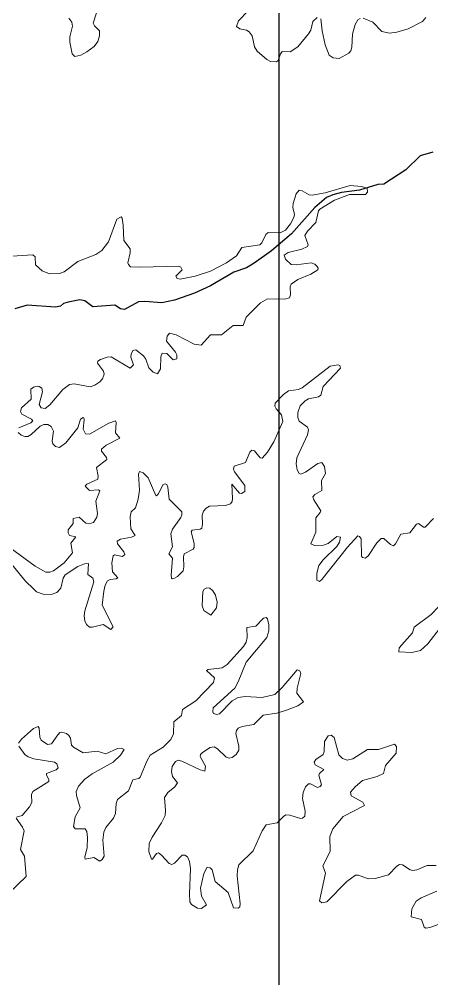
# Model space of a CAD drawing. Header units: feet. Extents: x -72 to 1107026, y -16 to 8357890.
# Drawn here: x 835999 to 846219, y 8208072 to 8231799 of the extents above; entities that cross this region are included whole.
import ezdxf

# ---------------------------------------------------------------- set-up
doc = ezdxf.new("R2010")
doc.units = ezdxf.units.FT
doc.header["$LTSCALE"] = 10
doc.header["$MEASUREMENT"] = 0
doc.layers.get('0').update_dxf_attribs({"linetype": 'CONTINUOUS'})
doc.layers.add('CURVAS_PERU_500_PSAD-18', color=23, linetype='CONTINUOUS', lineweight=5)
doc.layers.add('Hidrografia-IGN-RIOS', color=162, linetype='CONTINUOUS', lineweight=30)

msp = doc.modelspace()

# ---------------------------------------------------------------- linework, layer by layer
at = {"color": 1}
msp.add_lwpolyline([(842429, 8122447), (719447, 8122447), (719447, 8280092), (842429, 8280092)], close=True, dxfattribs=at)
msp.add_lwpolyline([(842429, 8122447), (719447, 8122447), (719447, 8280092), (842429, 8280092)], close=True, dxfattribs=at)
at = {"layer": 'CURVAS_PERU_500_PSAD-18'}
for points in [[(837913, 8231958), (837833, 8231698), (837865, 8231632), (837990, 8231513), (837990, 8231389), (837946, 8231246), (837855, 8231127), (837678, 8230989), (837523, 8230908), (837378, 8230875), (837311, 8230941), (837254, 8231235), (837254, 8231360)], [(843383, 8231845), (843275, 8231744), (843218, 8231528), (843167, 8231441), (842898, 8231113), (842710, 8230994), (842512, 8231001), (842468, 8230942), (842410, 8230777), (842371, 8230746), (842224, 8230755), (842135, 8230800), (841889, 8231012), (841827, 8231119), (841767, 8231387), (841696, 8231489), (841631, 8231526), (841460, 8231563), (841382, 8231617), (841427, 8231757), (841669, 8232006)], [(846072, 8231838), (845988, 8231746), (845636, 8231560), (845348, 8231477), (845174, 8231452), (844982, 8231495), (844758, 8231728), (844520, 8231824)], [(837254, 8231360), (837319, 8231627), (837303, 8231725), (837228, 8231824)], [(844445, 8231820), (844382, 8231781), (844324, 8231672), (844255, 8231431), (844240, 8231108), (844211, 8231013), (844162, 8230958), (843921, 8230827), (843775, 8230840), (843675, 8230913), (843576, 8231169), (843499, 8231510), (843466, 8231808)], [(835688, 8225931), (836335, 8225969), (836394, 8225924), (836400, 8225729), (836567, 8225580), (836750, 8225503), (836999, 8225513), (837117, 8225551), (837455, 8225807), (837896, 8225984), (838044, 8226077), (838209, 8226295), (838417, 8226857), (838523, 8226912), (838553, 8226877), (838577, 8226704), (838588, 8226329), (838749, 8226120), (838748, 8226021), (838692, 8225778), (838704, 8225730), (838758, 8225678), (839006, 8225664), (839956, 8225689), (840001, 8225670), (840034, 8225604), (839881, 8225444), (839914, 8225387), (839986, 8225373), (840355, 8225442), (840734, 8225568), (841133, 8225777), (841380, 8225946), (841515, 8226153), (841956, 8226221), (842010, 8226272), (842109, 8226474), (842166, 8226521), (842464, 8226517), (842596, 8226585), (842720, 8226742), (842800, 8226897), (842815, 8226970), (842775, 8227140), (842785, 8227239), (842856, 8227479), (842935, 8227572), (843007, 8227559), (843181, 8227460), (843254, 8227448), (843574, 8227506), (844199, 8227684), (844480, 8227665), (844620, 8227620), (844622, 8227523), (844577, 8227466), (844179, 8227465), (843806, 8227322), (843444, 8227102), (843414, 8227062), (843347, 8226772), (843136, 8226560), (843071, 8226454), (843153, 8226221), (843136, 8226176), (843001, 8226113), (842661, 8226033), (842563, 8225962), (842593, 8225868), (842735, 8225732), (842859, 8225723), (843230, 8225773), (843322, 8225738), (843378, 8225688), (843406, 8225646), (843392, 8225600), (843226, 8225494), (842901, 8225362), (842737, 8225250), (842713, 8225180), (842718, 8224980), (842691, 8224913), (842572, 8224879), (842148, 8224881), (841974, 8224784), (841622, 8224430), (841548, 8224225), (841301, 8224224), (841008, 8223995), (840736, 8223996), (840505, 8223739), (840335, 8223768), (839889, 8223993), (839721, 8224037), (839662, 8223960), (839651, 8223837), (839873, 8223570), (839903, 8223501), (839905, 8223403), (839814, 8223377), (839652, 8223532), (839541, 8223543), (839509, 8223453), (839500, 8223153), (839425, 8223027), (839314, 8223070), (839211, 8223179), (839134, 8223390), (839080, 8223473), (838886, 8223626), (838817, 8223607), (838772, 8223518), (838764, 8223444), (838828, 8223257), (838747, 8223168), (838278, 8223449), (838179, 8223443), (838016, 8223382), (837951, 8223343), (837940, 8223297), (838088, 8223097), (838104, 8223024), (838066, 8222907), (837998, 8222834), (837874, 8222750), (837756, 8222711), (837364, 8222783), (837242, 8222764), (837083, 8222644), (836761, 8222262), (836644, 8222172), (836547, 8222190), (836491, 8222270), (836577, 8222582), (836558, 8222676), (836497, 8222719), (836447, 8222722), (836351, 8222699), (836292, 8222653), (836300, 8222407), (836059, 8222193), (836030, 8222100), (836065, 8222036), (836307, 8221907), (836339, 8221870), (836285, 8221822), (835987, 8221698)], [(836352, 8217716), (836429, 8217643), (836592, 8217581), (836791, 8217571), (836930, 8217625), (837029, 8217734), (837087, 8217977), (837141, 8218060), (837454, 8218265), (837616, 8218330), (837714, 8218340), (837703, 8218068), (837821, 8217982), (837845, 8217889), (837624, 8217173), (837610, 8217049), (837626, 8216925), (837670, 8216836), (837743, 8216769), (837817, 8216766), (838082, 8216832), (838268, 8216709), (838330, 8216776), (838058, 8217310), (838096, 8217656), (838132, 8217802), (838187, 8217913), (838255, 8217944), (838404, 8217959), (838439, 8217988), (838308, 8218135), (838292, 8218359), (838325, 8218530), (838362, 8218559), (838557, 8218517), (838616, 8218560), (838594, 8218628), (838438, 8218823), (838423, 8218894), (838508, 8218943), (838778, 8218992), (838869, 8219031), (838766, 8219195), (838748, 8219494), (838771, 8219616), (838882, 8219715), (838950, 8219929), (838979, 8220152), (838953, 8220551), (838978, 8220618), (839067, 8220579), (839193, 8220458), (839380, 8220024), (839403, 8220016), (839438, 8220051), (839567, 8220293), (839611, 8220312), (839657, 8220294), (839684, 8220226), (839710, 8219930), (840028, 8219617), (840031, 8219543), (840004, 8219474), (839796, 8219192), (839751, 8219077), (839794, 8218756), (839702, 8218580), (839798, 8218475), (839760, 8218053), (839768, 8217979), (839784, 8217961), (839833, 8217969), (839919, 8218019), (840058, 8218161), (840078, 8218258), (840066, 8218508), (840087, 8218579), (840305, 8218696), (840335, 8218735), (840333, 8218834), (840260, 8219123), (840283, 8219165), (840481, 8219188), (840521, 8219217), (840541, 8219314), (840533, 8219538), (840563, 8219633), (840627, 8219710), (840714, 8219757), (841112, 8219777), (841230, 8219816), (841272, 8219877), (841284, 8219951), (841265, 8220300), (841456, 8220083), (841504, 8220075), (841589, 8220121), (841586, 8220268), (841329, 8220606), (841305, 8220676), (841323, 8220746), (841605, 8220842), (841708, 8221094), (841758, 8221144), (841830, 8221127), (841971, 8220952), (842015, 8220943), (842145, 8221095), (842302, 8221350), (842532, 8221848), (842499, 8222017), (842361, 8222162), (842333, 8222231), (842342, 8222304), (842547, 8222522), (842671, 8222606), (842917, 8222645), (843007, 8222687), (843702, 8223218), (843895, 8223256), (843940, 8223238), (843959, 8223168), (843525, 8222720), (843472, 8222504), (843413, 8222461), (843168, 8222410), (843080, 8222366), (842960, 8222239), (842901, 8222076), (842903, 8221951), (842937, 8221858), (843136, 8221708), (843166, 8221642), (843137, 8221521), (842876, 8220954), (842861, 8220805), (842886, 8220658), (842933, 8220570), (842975, 8220548), (843088, 8220601), (843396, 8220814), (843492, 8220840), (843557, 8220739), (843583, 8220566), (843490, 8220394), (843495, 8220145), (843319, 8220045), (843275, 8219986), (843294, 8219915), (843471, 8219644), (843457, 8219598), (843344, 8219468), (843350, 8219119), (843224, 8218823), (843311, 8218782), (843534, 8218798), (843653, 8218837), (843864, 8219011), (843957, 8218989), (843931, 8218869), (843869, 8218761), (843527, 8218432), (843421, 8218294), (843374, 8218100), (843372, 8217925), (843436, 8217898), (843494, 8217946), (844132, 8218748), (844384, 8219025), (844430, 8219009), (844471, 8218948), (844474, 8218524), (844504, 8218487), (844577, 8218474), (844652, 8218537), (844856, 8218851), (844961, 8218957), (845032, 8218958), (845199, 8218808), (845267, 8218780), (845322, 8218828), (845453, 8219067), (845672, 8219101), (845841, 8219315), (845888, 8219326), (846009, 8219239), (846056, 8219236), (846260, 8219455)], [(835975, 8221577), (836045, 8221510), (836140, 8221480), (836214, 8221483), (836300, 8221534), (836521, 8221736), (836612, 8221775), (836711, 8221780), (836793, 8221725), (836852, 8221616), (836817, 8221370), (836829, 8221297), (836902, 8221230), (836997, 8221205), (837153, 8221328), (837455, 8221695), (837522, 8221909), (837580, 8221949), (837603, 8221939), (837608, 8221890), (837583, 8221666), (837644, 8221543), (837739, 8221539), (838216, 8221812), (838381, 8221866), (838398, 8221823), (838382, 8221575), (838493, 8221442), (838150, 8221266), (838037, 8221168), (838038, 8221120), (838158, 8220961), (838167, 8220913), (837915, 8220718), (837959, 8220500), (837947, 8220429), (837677, 8220304), (837634, 8220250), (837739, 8220147), (837962, 8220166), (837994, 8220135), (837900, 8219878), (837937, 8219581), (837919, 8219483), (837840, 8219358), (837723, 8219320), (837653, 8219342), (837481, 8219483), (837338, 8219452), (837337, 8219331), (837216, 8219175), (837209, 8219101), (837242, 8219035), (837403, 8218998), (837279, 8218844), (837319, 8218602), (837110, 8218354), (836851, 8218159), (836757, 8218126), (836657, 8218125), (836399, 8218276), (835652, 8218821)], [(835523, 8218673), (836157, 8217900), (836352, 8217716)], [(846373, 8217260), (846204, 8217077), (845781, 8216766), (845741, 8216626), (845407, 8216254), (845398, 8216160), (845721, 8216136), (845937, 8216190), (846123, 8216356), (846425, 8216754)], [(846327, 8210877), (846103, 8210870), (845849, 8210765), (845751, 8210746), (845680, 8210766), (845491, 8210889), (845418, 8210898), (845355, 8210860), (845148, 8210644), (844812, 8210550), (844638, 8210543), (844406, 8210635), (844332, 8210636), (844110, 8210476), (843617, 8209979), (843497, 8209954), (843439, 8209998), (843584, 8210681), (843517, 8210866), (843702, 8211218), (843695, 8211591), (843767, 8211777), (844024, 8212081), (844552, 8212357), (844506, 8212442), (844220, 8212594), (844207, 8212690), (844319, 8212822), (844502, 8212976), (844864, 8213076), (845021, 8213152), (845075, 8213342), (845332, 8213647), (845346, 8213819), (845297, 8213873), (844895, 8213740), (844622, 8213739), (844265, 8213511), (844121, 8213477), (844005, 8213522), (843915, 8213607), (843800, 8214038), (843722, 8214099), (843653, 8214083), (843562, 8213936), (843554, 8213687), (843531, 8213616), (843346, 8213491), (843304, 8213432), (843326, 8213363), (843543, 8213246), (843435, 8213148), (843417, 8213103), (843485, 8212864), (843457, 8212825), (843387, 8212801), (843210, 8212892), (843162, 8212889), (843093, 8212818), (843029, 8212682), (843012, 8212534), (843078, 8212216), (843071, 8212094), (843018, 8212043), (842969, 8212036), (842706, 8212116), (842607, 8212124), (842542, 8212089), (842385, 8211930), (842118, 8211878), (842019, 8211734), (841798, 8211232), (841437, 8210890), (841405, 8210770), (841399, 8210620), (841470, 8209924), (841462, 8209849), (841423, 8209819), (841305, 8209828), (841174, 8210203), (840853, 8210479), (840782, 8210768), (840727, 8210818), (840657, 8210830), (840575, 8210676), (840489, 8210312), (840512, 8210114), (840636, 8209902), (840512, 8209813), (840412, 8209822), (840266, 8209913), (840227, 8209976), (840214, 8210175), (840241, 8210800), (840214, 8210972), (840164, 8211086), (840104, 8211130), (840032, 8211128), (839846, 8210927), (839780, 8210896), (839712, 8210923), (839528, 8211128), (839448, 8211187), (839403, 8211173), (839300, 8211032), (839279, 8211032), (839211, 8211219), (839216, 8211417), (839290, 8211576), (839527, 8211928), (839615, 8212108), (839627, 8212231), (839599, 8212554), (839677, 8212679), (839853, 8212819), (839923, 8212920), (839800, 8213074), (839771, 8213195), (839788, 8213318), (839869, 8213443), (839934, 8213476), (840031, 8213454), (840481, 8213236), (840599, 8213205), (840614, 8213326), (840485, 8213567), (840490, 8213616), (840539, 8213671), (840730, 8213791), (840827, 8213807), (840914, 8213759), (841128, 8213549), (841198, 8213526), (841270, 8213547), (841370, 8213621), (841436, 8213725), (841438, 8213825), (841364, 8214141), (841379, 8214213), (841426, 8214271), (841518, 8214309), (841811, 8214362), (842038, 8214590), (842383, 8214640), (842622, 8214713), (842902, 8214822), (843043, 8214923), (842876, 8215132), (842885, 8215256), (842973, 8215620), (842950, 8215688), (842880, 8215712), (842512, 8215272), (842329, 8215103), (842018, 8215027), (841594, 8215051), (841421, 8215030), (841270, 8214945), (840958, 8214623), (840885, 8214610), (840814, 8214630), (840795, 8214676), (840805, 8214774), (841339, 8215261), (841425, 8215413), (841618, 8215900), (842132, 8216512), (842186, 8216676), (842182, 8216826), (842153, 8216973), (842120, 8217006), (842048, 8216989), (841856, 8216794), (841639, 8216761), (841648, 8216514), (841619, 8216393), (841554, 8216287), (841150, 8215844), (841027, 8215759), (840680, 8215721), (840637, 8215699), (840834, 8215514), (840809, 8215396), (840375, 8214947), (840041, 8214731), (840020, 8214584), (839832, 8214424), (839819, 8214126), (839758, 8213991), (839562, 8213799), (839247, 8213599), (839171, 8213470), (838999, 8213055), (838960, 8213026), (838815, 8212992), (838705, 8212718), (838432, 8212504), (838404, 8212408), (838386, 8212159), (838332, 8212047)], [(838332, 8212047), (838145, 8211813), (838093, 8211700), (838074, 8211501), (838104, 8211105), (838055, 8211018), (837998, 8210978), (837850, 8211069), (837632, 8211030), (837622, 8211077), (837687, 8211318), (837693, 8211568), (837671, 8211716), (837630, 8211777), (837382, 8211777), (837344, 8211836), (837390, 8212080), (837512, 8212296), (837416, 8212604), (837409, 8212703), (837471, 8212839), (837622, 8213004), (837804, 8213137), (838329, 8213425), (838509, 8213598), (838602, 8213745), (838536, 8213772), (838437, 8213768), (838142, 8213637), (837927, 8213698), (837581, 8213662), (837345, 8213796), (837292, 8213850), (837267, 8214022), (837227, 8214085), (837172, 8214136), (837056, 8214174), (837008, 8214160), (836954, 8214103), (836796, 8213879), (836703, 8213863), (836540, 8213975), (836513, 8214045), (836493, 8214269), (836466, 8214307), (836352, 8214259), (836054, 8213994), (835979, 8213895)], [(835992, 8213822), (836139, 8213621), (836218, 8213560), (836360, 8213513), (836878, 8213432), (836934, 8213385), (836962, 8213291), (836912, 8213240), (836680, 8213150), (836672, 8213105), (836736, 8212997), (836737, 8212950), (836336, 8212701), (836306, 8212633), (836309, 8212434), (836256, 8212321), (836077, 8212113), (835934, 8212069)], [(835925, 8212047), (836084, 8211825), (836122, 8211733), (836033, 8211269), (836132, 8211101), (836171, 8210600), (835732, 8210182)], [(846400, 8209423), (846165, 8209338), (846067, 8209324), (846028, 8209352), (845965, 8209540), (845705, 8209601), (845720, 8209798), (845829, 8209992), (845955, 8210073), (846346, 8210238)]]:
    msp.add_lwpolyline(points, dxfattribs=at)
msp.add_lwpolyline([(840744, 8217065), (840882, 8217242), (840904, 8217388), (840858, 8217557), (840796, 8217665), (840724, 8217734), (840650, 8217740), (840584, 8217710), (840547, 8217645), (840533, 8217296), (840575, 8217181)], close=True, dxfattribs=at)
at = {"layer": 'Hidrografia-IGN-RIOS'}
msp.add_lwpolyline([(846241, 8228512), (845933, 8228421), (845572, 8228075), (845030, 8227717), (844883, 8227715), (844431, 8227569), (843984, 8227517), (843767, 8227459), (843607, 8227388), (843322, 8227145), (842745, 8226489), (842245, 8226074), (841817, 8225769), (841625, 8225653), (841319, 8225543), (840736, 8225204), (840344, 8225028), (839849, 8224853), (839531, 8224787), (839108, 8224819), (838958, 8224809), (838609, 8224621), (838511, 8224637), (838366, 8224732), (837820, 8224683), (837625, 8224835), (837505, 8224862), (837211, 8224806), (837093, 8224766), (837019, 8224701), (836895, 8224680), (836198, 8224725), (835888, 8224638)], dxfattribs=at)

doc.saveas('drawing.dxf')
